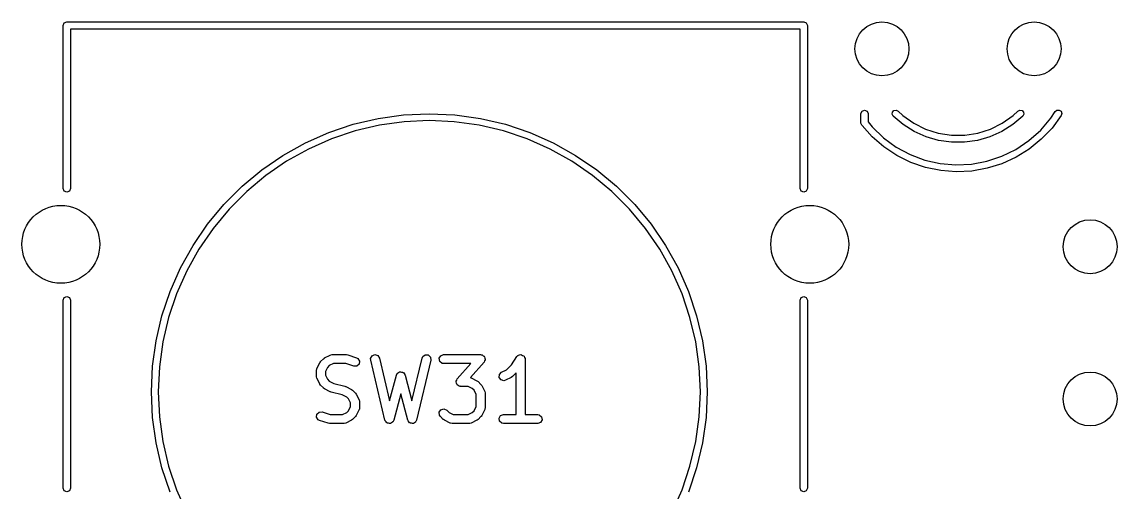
# Model space of a CAD drawing. Extents: x 36 to 247, y -101 to -40.
# Drawn here: x 226.18 to 244.46, y -79.69 to -71.85 of the extents above; entities that cross this region are included whole.
import ezdxf

# ---------------------------------------------------------------- set-up
doc = ezdxf.new("R2010")
doc.units = 0
doc.layers.add('BLACK', color=7, linetype='CONTINUOUS')

msp = doc.modelspace()

# ---------------------------------------------------------------- linework, layer by layer
at = {"layer": 'BLACK', "linetype": 'CONTINUOUS'}
for p, q in [((226.87, -71.91), (226.887574, -71.867574)), ((226.87, -74.63), (226.87, -71.91)), ((226.887574, -71.867574), (226.93, -71.85)), ((226.93, -71.85), (239.23, -71.85)), ((239.17, -71.97), (226.99, -71.97)), ((226.99, -71.97), (226.99, -74.63)), ((239.17, -74.63), (239.17, -71.97)), ((239.23, -71.85), (239.272426, -71.867574)), ((239.272426, -71.867574), (239.29, -71.91)), ((239.29, -71.91), (239.29, -74.63)), ((231.710464, -73.558043), (232.127577, -73.459939)), ((232.127577, -73.459939), (232.551962, -73.400739)), ((232.551962, -73.400739), (232.98, -73.38095)), ((232.98, -73.38095), (233.408038, -73.400739)), ((233.408038, -73.400739), (233.832423, -73.459939)), ((233.832423, -73.459939), (234.249536, -73.558043)), ((240.185, -73.38), (240.202574, -73.337574)), ((240.185, -73.536), (240.185, -73.38)), ((240.202574, -73.337574), (240.245, -73.32)), ((240.245, -73.32), (240.287426, -73.337574)), ((240.287426, -73.337574), (240.305, -73.38)), ((240.305, -73.38), (240.305, -73.514649)), ((240.70496, -73.390475), (240.710086, -73.353749)), ((240.722401, -73.4232), (240.70496, -73.390475)), ((240.710086, -73.353749), (240.73582, -73.32705)), ((240.889056, -73.562792), (240.722401, -73.423199)), ((240.722401, -73.423199), (240.722401, -73.4232)), ((240.73582, -73.32705), (240.772333, -73.320576)), ((240.772333, -73.320576), (240.805677, -73.3368)), ((240.805677, -73.3368), (240.805678, -73.336799)), ((240.805678, -73.336799), (240.88537, -73.413598)), ((240.88537, -73.413598), (241.066344, -73.541051)), ((242.54385, -73.540935), (242.724804, -73.413454)), ((242.887775, -73.42303), (242.721142, -73.562648)), ((242.724804, -73.413454), (242.804484, -73.336643)), ((242.804484, -73.336643), (242.804485, -73.336644)), ((242.804485, -73.336644), (242.837827, -73.320414)), ((242.837827, -73.320414), (242.87434, -73.326883)), ((242.87434, -73.326883), (242.900079, -73.353578)), ((242.90521, -73.390303), (242.887775, -73.42303)), ((242.900079, -73.353578), (242.90521, -73.390303)), ((243.18531, -73.655385), (243.35591, -73.456289)), ((243.35591, -73.456289), (243.426912, -73.346087)), ((243.527756, -73.411128), (243.373683, -73.619746)), ((243.426912, -73.346087), (243.426913, -73.346087)), ((243.426913, -73.346087), (243.455658, -73.322661)), ((243.455658, -73.322661), (243.492683, -73.320604)), ((243.492683, -73.320604), (243.523845, -73.340703)), ((243.523845, -73.340703), (243.537243, -73.375281)), ((243.527757, -73.411129), (243.527756, -73.411128)), ((243.537243, -73.375281), (243.527757, -73.411129)), ((231.304182, -73.694215), (231.710464, -73.558043)), ((232.14874, -73.573151), (231.741982, -73.668819)), ((232.562589, -73.515421), (232.14874, -73.573151)), ((232.98, -73.496123), (232.562589, -73.515421)), ((233.397411, -73.515421), (232.98, -73.496123)), ((233.81126, -73.573151), (233.397411, -73.515421)), ((234.218018, -73.668819), (233.81126, -73.573151)), ((234.249536, -73.558043), (234.655818, -73.694215)), ((240.185366, -73.536883), (240.185, -73.536)), ((240.185052, -73.538007), (240.185366, -73.536883)), ((240.197965, -73.572768), (240.185052, -73.538007)), ((240.197966, -73.572767), (240.197965, -73.572768)), ((240.202158, -73.577421), (240.197966, -73.572767)), ((240.202574, -73.578426), (240.202158, -73.577421)), ((240.203353, -73.578748), (240.202574, -73.578426)), ((240.371521, -73.765481), (240.203353, -73.578748)), ((240.305, -73.514649), (240.373378, -73.601071)), ((240.373378, -73.601071), (240.56246, -73.782707)), ((241.073498, -73.677861), (240.889056, -73.562792)), ((241.066344, -73.541051), (241.264668, -73.639351)), ((241.264668, -73.639351), (241.475685, -73.706191)), ((242.134535, -73.706139), (242.345541, -73.639267)), ((242.345541, -73.639267), (242.54385, -73.540935)), ((242.721142, -73.562648), (242.536718, -73.677747)), ((242.989355, -73.829584), (243.18531, -73.655385)), ((243.373683, -73.619746), (243.194503, -73.807242)), ((230.912197, -73.867293), (231.304182, -73.694215)), ((231.345787, -73.80161), (230.963535, -73.970391)), ((231.741982, -73.668819), (231.345787, -73.80161)), ((234.614213, -73.80161), (234.218018, -73.668819)), ((234.996465, -73.970391), (234.614213, -73.80161)), ((234.655818, -73.694215), (235.047803, -73.867293)), ((240.568019, -73.93474), (240.371521, -73.765481)), ((240.56246, -73.782707), (240.774366, -73.937107)), ((241.272145, -73.766173), (241.073498, -73.677861)), ((241.481141, -73.826012), (241.272145, -73.766173)), ((241.475685, -73.706191), (241.694438, -73.739999)), ((241.696425, -73.856216), (241.481141, -73.826012)), ((241.694438, -73.739999), (241.915788, -73.739981)), ((242.129098, -73.825961), (241.913818, -73.856199)), ((241.915788, -73.739981), (242.134535, -73.706139)), ((242.338084, -73.766089), (242.129098, -73.825961)), ((242.536718, -73.677747), (242.338084, -73.766089)), ((242.771645, -73.975686), (242.989355, -73.829584)), ((243.194503, -73.807242), (242.993084, -73.970614)), ((230.537855, -74.0758), (230.912197, -73.867293)), ((230.963535, -73.970391), (230.598486, -74.173722)), ((235.361514, -74.173722), (234.996465, -73.970391)), ((235.047803, -73.867293), (235.422145, -74.0758)), ((240.784315, -74.077835), (240.568019, -73.93474)), ((240.774366, -73.937107), (241.005204, -74.061435)), ((241.913818, -73.856199), (241.696425, -73.856216)), ((242.536178, -74.091007), (242.771645, -73.975686)), ((242.993084, -73.970614), (242.77265, -74.107249)), ((230.184348, -74.317958), (230.537855, -74.0758)), ((230.598486, -74.173722), (230.253755, -74.409868)), ((235.706245, -74.409868), (235.361514, -74.173722)), ((235.422145, -74.0758), (235.775652, -74.317958)), ((241.016946, -74.192476), (240.784315, -74.077835)), ((241.005204, -74.061435), (241.250734, -74.153406)), ((241.26219, -74.276829), (241.016946, -74.192476)), ((241.250734, -74.153406), (241.506445, -74.211332)), ((241.506445, -74.211332), (241.76764, -74.234148)), ((242.029522, -74.221436), (242.287279, -74.173428)), ((242.287279, -74.173428), (242.536178, -74.091007)), ((242.53673, -74.214959), (242.289098, -74.29202)), ((242.77265, -74.107249), (242.53673, -74.214959)), ((229.854692, -74.591701), (230.184348, -74.317958)), ((235.775652, -74.317958), (236.105308, -74.591701)), ((241.516122, -74.329543), (241.26219, -74.276829)), ((241.774677, -74.349775), (241.516122, -74.329543)), ((241.76764, -74.234148), (242.029522, -74.221436)), ((242.033718, -74.3372), (241.774677, -74.349775)), ((242.289098, -74.29202), (242.033718, -74.3372)), ((230.253755, -74.409868), (229.932284, -74.676815)), ((236.027716, -74.676815), (235.706245, -74.409868)), ((226.887574, -74.672426), (226.87, -74.63)), ((226.93, -74.69), (226.887574, -74.672426)), ((226.972426, -74.672426), (226.93, -74.69)), ((226.99, -74.63), (226.972426, -74.672426)), ((229.551701, -74.894692), (229.854692, -74.591701)), ((229.932284, -74.676815), (229.636815, -74.972284)), ((236.323185, -74.972284), (236.027716, -74.676815)), ((236.105308, -74.591701), (236.408299, -74.894692)), ((239.187574, -74.672426), (239.17, -74.63)), ((239.23, -74.69), (239.187574, -74.672426)), ((239.272426, -74.672426), (239.23, -74.69)), ((239.29, -74.63), (239.272426, -74.672426)), ((229.277958, -75.224348), (229.551701, -74.894692)), ((236.408299, -74.894692), (236.682042, -75.224348)), ((229.636815, -74.972284), (229.369868, -75.293755)), ((236.590132, -75.293755), (236.323185, -74.972284)), ((229.0358, -75.577855), (229.277958, -75.224348)), ((229.369868, -75.293755), (229.133722, -75.638486)), ((236.826278, -75.638486), (236.590132, -75.293755)), ((236.682042, -75.224348), (236.9242, -75.577855)), ((228.827293, -75.952197), (229.0358, -75.577855)), ((229.133722, -75.638486), (228.930391, -76.003535)), ((237.029609, -76.003535), (236.826278, -75.638486)), ((236.9242, -75.577855), (237.132707, -75.952197)), ((228.654215, -76.344182), (228.827293, -75.952197)), ((228.930391, -76.003535), (228.76161, -76.385787)), ((237.19839, -76.385787), (237.029609, -76.003535)), ((237.132707, -75.952197), (237.305785, -76.344182)), ((228.518043, -76.750464), (228.654215, -76.344182)), ((228.76161, -76.385787), (228.628819, -76.781982)), ((237.331181, -76.781982), (237.19839, -76.385787)), ((237.305785, -76.344182), (237.441957, -76.750464)), ((226.87, -76.49), (226.887574, -76.447574)), ((226.87, -79.63), (226.87, -76.49)), ((226.887574, -76.447574), (226.93, -76.43)), ((226.93, -76.43), (226.972426, -76.447574)), ((226.972426, -76.447574), (226.99, -76.49)), ((226.99, -76.49), (226.99, -79.63)), ((239.17, -76.49), (239.187574, -76.447574)), ((239.17, -79.63), (239.17, -76.49)), ((239.187574, -76.447574), (239.23, -76.43)), ((239.23, -76.43), (239.272426, -76.447574)), ((239.272426, -76.447574), (239.29, -76.49)), ((239.29, -76.49), (239.29, -79.63)), ((228.419939, -77.167577), (228.518043, -76.750464)), ((237.441957, -76.750464), (237.540061, -77.167577)), ((228.628819, -76.781982), (228.533151, -77.18874)), ((237.426849, -77.18874), (237.331181, -76.781982)), ((228.360739, -77.591962), (228.419939, -77.167577)), ((228.533151, -77.18874), (228.475421, -77.602589)), ((237.484579, -77.602589), (237.426849, -77.18874)), ((237.540061, -77.167577), (237.599261, -77.591962)), ((231.165062, -77.517024), (231.212681, -77.469405)), ((231.212681, -77.469405), (231.231047, -77.456545)), ((231.231047, -77.456545), (231.232173, -77.455356)), ((231.232173, -77.455356), (231.327411, -77.407737)), ((231.327411, -77.407737), (231.352377, -77.400311)), ((231.352377, -77.400311), (231.356738, -77.401352)), ((231.356738, -77.401352), (231.360952, -77.399819)), ((231.360952, -77.399819), (231.599047, -77.399819)), ((231.599047, -77.399819), (231.621129, -77.403712)), ((231.621129, -77.403712), (231.622764, -77.403668)), ((231.622764, -77.403668), (231.765621, -77.451287)), ((231.765621, -77.451287), (231.788526, -77.463689)), ((231.788526, -77.463689), (231.815381, -77.507402)), ((232.000736, -77.466188), (232.023714, -77.420319)), ((232.002278, -77.492191), (232.000736, -77.466188)), ((232.240373, -78.492191), (232.002278, -77.492191)), ((232.023714, -77.420319), (232.0708, -77.39995)), ((232.0708, -77.39995), (232.119962, -77.414614)), ((232.119962, -77.414614), (232.148198, -77.457447)), ((232.148198, -77.457447), (232.317449, -78.168303)), ((232.690168, -78.168303), (232.859421, -77.457448)), ((233.005341, -77.492191), (232.767245, -78.492191)), ((232.859421, -77.457448), (232.869762, -77.433541)), ((232.869762, -77.433541), (232.910945, -77.402948)), ((232.910945, -77.402948), (232.962159, -77.405983)), ((232.962159, -77.405983), (232.999438, -77.441228)), ((232.999438, -77.441228), (233.005341, -77.492191)), ((233.144234, -77.461795), (233.169886, -77.417366)), ((233.153143, -77.512319), (233.144234, -77.461795)), ((233.169886, -77.417366), (233.218095, -77.399819)), ((233.218095, -77.399819), (233.837142, -77.399819)), ((233.837142, -77.399819), (233.84825, -77.401777)), ((233.84825, -77.401777), (233.851692, -77.401244)), ((233.851692, -77.401244), (233.85435, -77.402853)), ((233.85435, -77.402853), (233.862794, -77.404342)), ((233.862794, -77.404342), (233.878282, -77.417338)), ((233.878282, -77.417338), (233.895581, -77.427809)), ((233.900891, -77.505355), (233.893585, -77.524207)), ((233.895581, -77.427809), (233.89751, -77.433473)), ((233.89751, -77.433473), (233.902094, -77.437319)), ((233.911003, -77.487843), (233.900891, -77.505355)), ((233.902094, -77.437319), (233.905605, -77.457231)), ((233.905605, -77.457231), (233.912126, -77.476371)), ((233.912126, -77.476371), (233.909963, -77.481949)), ((233.909963, -77.481949), (233.911003, -77.487843)), ((234.350285, -77.569896), (234.441405, -77.433216)), ((234.441405, -77.433216), (234.459398, -77.414381)), ((234.459398, -77.414381), (234.463537, -77.413169)), ((234.463537, -77.413169), (234.466309, -77.409867)), ((234.466309, -77.409867), (234.487741, -77.406087)), ((234.487741, -77.406087), (234.508636, -77.399974)), ((234.508636, -77.399974), (234.512585, -77.401706)), ((234.512585, -77.401706), (234.516833, -77.400958)), ((234.516833, -77.400958), (234.535681, -77.41184)), ((234.535681, -77.41184), (234.555616, -77.420587)), ((234.555616, -77.420587), (234.557527, -77.424454)), ((234.557527, -77.424454), (234.561262, -77.42661)), ((234.561262, -77.42661), (234.568706, -77.447063)), ((234.568706, -77.447063), (234.578354, -77.466576)), ((234.578354, -77.466576), (234.577333, -77.470765)), ((234.577333, -77.470765), (234.578809, -77.474819)), ((234.578809, -77.474819), (234.578809, -78.399819)), ((228.34095, -78.02), (228.360739, -77.591962)), ((228.475421, -77.602589), (228.456123, -78.02)), ((231.095476, -77.665295), (231.099999, -77.639643)), ((231.095476, -77.760533), (231.095476, -77.665295)), ((231.099999, -77.639643), (231.102881, -77.636207)), ((231.102881, -77.636207), (231.103394, -77.631754)), ((231.103394, -77.631754), (231.151013, -77.536516)), ((231.151013, -77.536516), (231.164371, -77.518505)), ((231.164371, -77.518505), (231.165062, -77.517024)), ((231.279734, -77.614484), (231.245476, -77.683)), ((231.245476, -77.683), (231.245476, -77.742828)), ((231.310141, -77.584077), (231.279734, -77.614484)), ((231.378657, -77.549819), (231.310141, -77.584077)), ((231.586877, -77.549819), (231.378657, -77.549819)), ((231.718186, -77.593589), (231.586877, -77.549819)), ((231.76947, -77.592188), (231.718186, -77.593589)), ((231.807856, -77.55815), (231.76947, -77.592188)), ((231.815381, -77.507402), (231.807856, -77.55815)), ((232.468431, -77.699258), (232.484311, -77.688111)), ((232.484311, -77.688111), (232.491143, -77.6887)), ((232.491143, -77.6887), (232.497362, -77.68581)), ((232.497362, -77.68581), (232.516091, -77.690852)), ((233.192443, -77.545296), (233.153143, -77.512319)), ((233.218095, -77.549819), (233.192443, -77.545296)), ((233.67186, -77.549819), (233.218095, -77.549819)), ((233.447366, -77.806383), (233.67186, -77.549819)), ((233.893585, -77.524207), (233.666094, -77.784196)), ((234.184554, -77.693451), (234.268906, -77.651275)), ((234.268906, -77.651275), (234.350285, -77.569896)), ((237.503877, -78.02), (237.484579, -77.602589)), ((237.599261, -77.591962), (237.61905, -78.02)), ((231.097009, -77.764746), (231.095476, -77.760533)), ((231.095968, -77.769107), (231.097009, -77.764746)), ((231.103394, -77.794074), (231.095968, -77.769107)), ((231.151013, -77.889312), (231.103394, -77.794074)), ((231.245476, -77.742828), (231.279734, -77.811344)), ((231.279734, -77.811344), (231.310141, -77.841751)), ((231.310141, -77.841751), (231.387128, -77.880244)), ((232.317449, -78.168303), (232.431341, -77.741208)), ((232.431341, -77.741208), (232.442321, -77.717588)), ((232.442321, -77.717588), (232.447934, -77.713647)), ((232.447934, -77.713647), (232.45084, -77.707436)), ((232.45084, -77.707436), (232.468431, -77.699258)), ((232.516091, -77.690852), (232.535425, -77.692521)), ((232.535425, -77.692521), (232.540281, -77.697365)), ((232.540281, -77.697365), (232.5469, -77.699148)), ((232.5469, -77.699148), (232.558006, -77.715049)), ((232.558006, -77.715049), (232.571744, -77.728755)), ((232.571744, -77.728755), (232.572349, -77.735585)), ((232.572349, -77.735585), (232.576277, -77.741208)), ((232.576277, -77.741208), (232.690168, -78.168303)), ((233.428825, -77.854219), (233.430987, -77.84864)), ((233.435345, -77.873358), (233.428825, -77.854219)), ((233.429948, -77.842747), (233.440059, -77.825234)), ((233.430987, -77.84864), (233.429948, -77.842747)), ((233.440059, -77.825234), (233.447366, -77.806383)), ((233.666094, -77.784196), (233.672318, -77.785294)), ((233.672318, -77.785294), (233.675753, -77.788176)), ((233.675753, -77.788176), (233.680207, -77.788689)), ((233.680207, -77.788689), (233.775445, -77.836308)), ((233.775445, -77.836308), (233.793455, -77.849666)), ((233.793455, -77.849666), (233.794937, -77.850357)), ((233.794937, -77.850357), (233.842556, -77.897976)), ((234.146207, -77.781916), (234.149282, -77.730705)), ((234.176771, -77.823121), (234.146207, -77.781916)), ((234.149282, -77.730705), (234.184554, -77.693451)), ((234.226669, -77.835041), (234.176771, -77.823121)), ((234.251636, -77.827615), (234.226669, -77.835041)), ((234.346874, -77.779996), (234.251636, -77.827615)), ((234.347999, -77.778806), (234.346874, -77.779996)), ((234.366366, -77.765947), (234.347999, -77.778806)), ((234.428809, -77.703504), (234.366366, -77.765947)), ((234.428809, -78.399819), (234.428809, -77.703504)), ((228.360739, -78.448038), (228.34095, -78.02)), ((228.456123, -78.02), (228.475421, -78.437411)), ((231.152202, -77.890437), (231.151013, -77.889312)), ((231.165062, -77.908804), (231.152202, -77.890437)), ((231.212681, -77.956423), (231.165062, -77.908804)), ((231.214162, -77.957114), (231.212681, -77.956423)), ((231.232173, -77.970472), (231.214162, -77.957114)), ((231.327411, -78.018091), (231.232173, -77.970472)), ((231.330939, -78.018497), (231.327411, -78.018091)), ((231.342762, -78.02377), (231.330939, -78.018497)), ((231.525252, -78.069392), (231.342762, -78.02377)), ((231.387128, -77.880244), (231.569618, -77.925867)), ((231.569618, -77.925867), (231.58144, -77.931139)), ((231.58144, -77.931139), (231.584969, -77.931546)), ((231.584969, -77.931546), (231.680207, -77.979165)), ((231.680207, -77.979165), (231.698217, -77.992523)), ((231.698217, -77.992523), (231.699699, -77.993214)), ((231.699699, -77.993214), (231.747318, -78.040833)), ((231.747318, -78.040833), (231.760177, -78.059199)), ((232.503808, -78.051613), (232.385801, -78.494144)), ((232.621817, -78.494144), (232.503808, -78.051613)), ((233.438857, -77.893271), (233.435345, -77.873358)), ((233.44344, -77.897116), (233.438857, -77.893271)), ((233.44537, -77.902781), (233.44344, -77.897116)), ((233.462668, -77.913251), (233.44537, -77.902781)), ((233.478157, -77.926248), (233.462668, -77.913251)), ((233.4866, -77.927736), (233.478157, -77.926248)), ((233.489259, -77.929346), (233.4866, -77.927736)), ((233.4927, -77.928812), (233.489259, -77.929346)), ((233.503809, -77.930771), (233.4927, -77.928812)), ((233.628961, -77.930771), (233.503809, -77.930771)), ((233.697477, -77.965029), (233.628961, -77.930771)), ((233.727884, -77.995436), (233.697477, -77.965029)), ((233.762142, -78.063952), (233.727884, -77.995436)), ((233.842556, -77.897976), (233.855415, -77.916342)), ((233.855415, -77.916342), (233.856605, -77.917468)), ((233.856605, -77.917468), (233.904224, -78.012706)), ((233.904224, -78.012706), (233.91165, -78.037672)), ((233.91165, -78.037672), (233.910608, -78.042033)), ((233.910608, -78.042033), (233.912142, -78.046247)), ((233.912142, -78.046247), (233.912142, -78.284342)), ((237.484579, -78.437411), (237.503877, -78.02)), ((237.61905, -78.02), (237.599261, -78.448038)), ((231.602239, -78.107886), (231.525252, -78.069392)), ((231.632646, -78.138293), (231.602239, -78.107886)), ((231.666904, -78.206809), (231.632646, -78.138293)), ((231.666904, -78.266637), (231.666904, -78.206809)), ((231.760177, -78.059199), (231.761367, -78.060325)), ((231.761367, -78.060325), (231.808986, -78.155563)), ((231.808986, -78.155563), (231.816412, -78.180529)), ((231.816412, -78.180529), (231.81537, -78.18489)), ((231.81537, -78.18489), (231.816904, -78.189104)), ((231.816904, -78.189104), (231.816904, -78.284342)), ((233.762142, -78.266637), (233.762142, -78.063952)), ((231.096999, -78.442236), (231.104524, -78.391487)), ((231.104524, -78.391487), (231.142909, -78.35745)), ((231.142909, -78.35745), (231.194193, -78.356049)), ((231.194193, -78.356049), (231.325503, -78.399819)), ((231.325503, -78.399819), (231.533723, -78.399819)), ((231.533723, -78.399819), (231.602238, -78.365561)), ((231.602238, -78.365561), (231.632645, -78.335153)), ((231.632645, -78.335153), (231.666904, -78.266637)), ((231.761367, -78.413121), (231.748008, -78.431131)), ((231.808986, -78.317883), (231.761367, -78.413121)), ((231.809498, -78.313429), (231.808986, -78.317883)), ((231.812381, -78.309994), (231.809498, -78.313429)), ((231.816904, -78.284342), (231.812381, -78.309994)), ((233.145651, -78.360168), (233.175077, -78.318143)), ((233.150121, -78.411275), (233.145651, -78.360168)), ((233.165061, -78.432612), (233.150121, -78.411275)), ((233.175077, -78.318143), (233.224632, -78.304866)), ((233.224632, -78.304866), (233.271129, -78.326548)), ((233.271129, -78.326548), (233.310141, -78.365561)), ((233.310141, -78.365561), (233.378657, -78.399819)), ((233.378657, -78.399819), (233.628961, -78.399819)), ((233.628961, -78.399819), (233.697476, -78.365561)), ((233.697476, -78.365561), (233.727883, -78.335153)), ((233.727883, -78.335153), (233.762142, -78.266637)), ((233.856605, -78.413121), (233.843246, -78.431131)), ((233.904224, -78.317883), (233.856605, -78.413121)), ((233.904736, -78.313429), (233.904224, -78.317883)), ((233.907619, -78.309994), (233.904736, -78.313429)), ((233.912142, -78.284342), (233.907619, -78.309994)), ((234.144234, -78.461795), (234.169886, -78.417366)), ((234.169886, -78.417366), (234.218095, -78.399819)), ((234.218095, -78.399819), (234.428809, -78.399819)), ((234.578809, -78.399819), (234.789523, -78.399819)), ((234.789523, -78.399819), (234.815175, -78.404342)), ((234.815175, -78.404342), (234.854475, -78.437319)), ((228.419939, -78.872423), (228.360739, -78.448038)), ((228.475421, -78.437411), (228.533151, -78.85126)), ((231.123854, -78.485948), (231.096999, -78.442236)), ((231.146759, -78.498351), (231.123854, -78.485948)), ((231.289615, -78.54597), (231.146759, -78.498351)), ((231.29125, -78.545925), (231.289615, -78.54597)), ((231.313333, -78.549819), (231.29125, -78.545925)), ((231.551428, -78.549819), (231.313333, -78.549819)), ((231.555641, -78.548285), (231.551428, -78.549819)), ((231.560002, -78.549327), (231.555641, -78.548285)), ((231.584969, -78.541901), (231.560002, -78.549327)), ((231.680207, -78.494282), (231.584969, -78.541901)), ((231.681331, -78.493094), (231.680207, -78.494282)), ((231.6997, -78.480232), (231.681331, -78.493094)), ((231.747318, -78.432613), (231.6997, -78.480232)), ((231.748008, -78.431131), (231.747318, -78.432613)), ((232.244702, -78.498759), (232.240373, -78.492191)), ((232.245398, -78.506597), (232.244702, -78.498759)), ((232.258458, -78.519626), (232.245398, -78.506597)), ((232.268609, -78.535024), (232.258458, -78.519626)), ((232.276147, -78.537272), (232.268609, -78.535024)), ((232.281718, -78.54283), (232.276147, -78.537272)), ((232.300094, -78.544415), (232.281718, -78.54283)), ((232.317771, -78.549688), (232.300094, -78.544415)), ((232.324993, -78.546563), (232.317771, -78.549688)), ((232.332831, -78.54724), (232.324993, -78.546563)), ((232.347927, -78.536642), (232.332831, -78.54724)), ((232.364857, -78.529319), (232.347927, -78.536642)), ((232.36838, -78.522284), (232.364857, -78.529319)), ((232.374821, -78.517764), (232.36838, -78.522284)), ((232.385801, -78.494144), (232.374821, -78.517764)), ((232.626322, -78.500595), (232.621817, -78.494144)), ((232.627228, -78.50841), (232.626322, -78.500595)), ((232.640633, -78.521083), (232.627228, -78.50841)), ((232.651194, -78.536204), (232.640633, -78.521083)), ((232.658788, -78.538248), (232.651194, -78.536204)), ((232.664507, -78.543655), (232.658788, -78.538248)), ((232.68292, -78.544746), (232.664507, -78.543655)), ((232.700732, -78.549542), (232.68292, -78.544746)), ((232.707868, -78.546224), (232.700732, -78.549542)), ((232.715721, -78.54669), (232.707868, -78.546224)), ((232.730524, -78.535693), (232.715721, -78.54669)), ((232.747255, -78.527916), (232.730524, -78.535693)), ((232.750589, -78.520787), (232.747255, -78.527916)), ((232.756904, -78.516097), (232.750589, -78.520787)), ((232.767245, -78.492191), (232.756904, -78.516097)), ((233.21268, -78.480232), (233.165061, -78.432612)), ((233.214161, -78.480922), (233.21268, -78.480232)), ((233.232173, -78.494282), (233.214161, -78.480922)), ((233.327411, -78.541901), (233.232173, -78.494282)), ((233.331864, -78.542413), (233.327411, -78.541901)), ((233.3353, -78.545296), (233.331864, -78.542413)), ((233.360952, -78.549819), (233.3353, -78.545296)), ((233.646666, -78.549819), (233.360952, -78.549819)), ((233.650879, -78.548285), (233.646666, -78.549819)), ((233.65524, -78.549327), (233.650879, -78.548285)), ((233.680207, -78.541901), (233.65524, -78.549327)), ((233.775445, -78.494282), (233.680207, -78.541901)), ((233.776569, -78.493094), (233.775445, -78.494282)), ((233.794938, -78.480232), (233.776569, -78.493094)), ((233.842556, -78.432613), (233.794938, -78.480232)), ((233.843246, -78.431131), (233.842556, -78.432613)), ((234.153143, -78.512319), (234.144234, -78.461795)), ((234.192443, -78.545296), (234.153143, -78.512319)), ((234.218095, -78.549819), (234.192443, -78.545296)), ((234.789523, -78.549819), (234.218095, -78.549819)), ((234.837732, -78.532272), (234.789523, -78.549819)), ((234.863384, -78.487843), (234.837732, -78.532272)), ((234.854475, -78.437319), (234.863384, -78.487843)), ((237.426849, -78.85126), (237.484579, -78.437411)), ((237.599261, -78.448038), (237.540061, -78.872423)), ((228.518043, -79.289536), (228.419939, -78.872423)), ((228.533151, -78.85126), (228.628819, -79.258018)), ((237.331181, -79.258018), (237.426849, -78.85126)), ((237.540061, -78.872423), (237.441957, -79.289536)), ((228.654215, -79.695818), (228.518043, -79.289536)), ((228.628819, -79.258018), (228.76161, -79.654213)), ((237.19839, -79.654213), (237.331181, -79.258018)), ((237.441957, -79.289536), (237.305785, -79.695818)), ((226.887574, -79.672426), (226.87, -79.63)), ((226.93, -79.69), (226.887574, -79.672426)), ((226.972426, -79.672426), (226.93, -79.69)), ((226.99, -79.63), (226.972426, -79.672426)), ((228.76161, -79.654213), (228.930391, -80.036465)), ((237.029609, -80.036465), (237.19839, -79.654213)), ((239.187574, -79.672426), (239.17, -79.63)), ((239.23, -79.69), (239.187574, -79.672426)), ((239.272426, -79.672426), (239.23, -79.69)), ((239.29, -79.63), (239.272426, -79.672426))]:
    msp.add_line(p, q, dxfattribs=at)
at = {"layer": 'BLACK'}
for centre, radius in [((240.535, -72.3), 0.45), ((243.075, -72.3), 0.45), ((226.83, -75.56), 0.65), ((239.33, -75.56), 0.65), ((244.01, -75.6), 0.45), ((244.01, -78.14), 0.45)]:
    msp.add_circle(centre, radius, dxfattribs=at)

doc.saveas('drawing.dxf')
